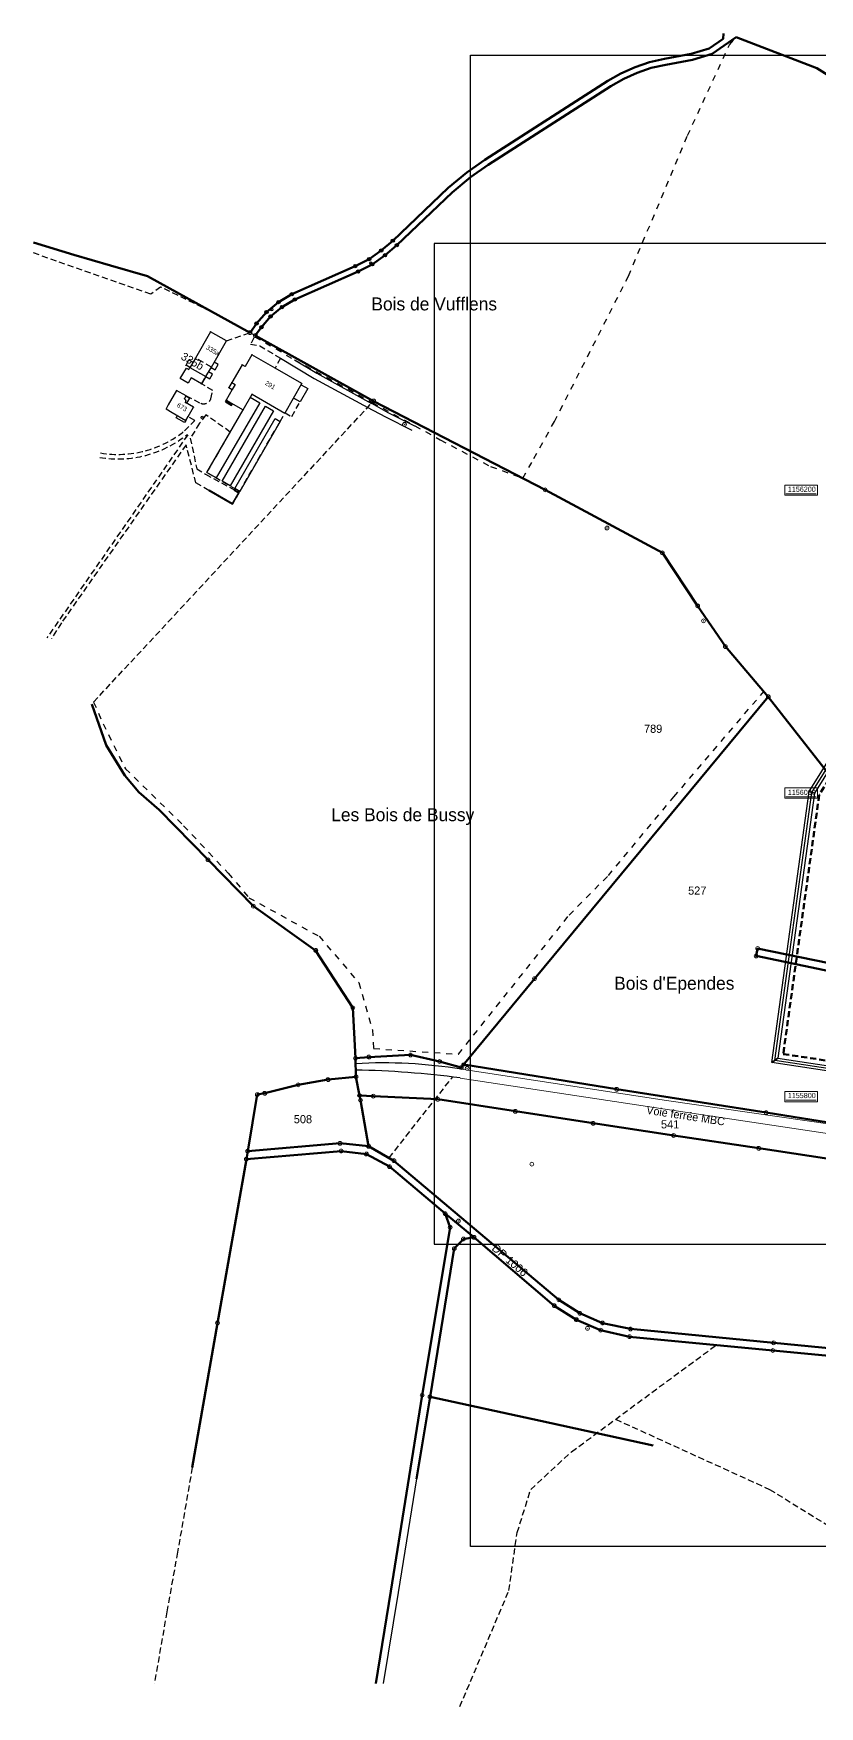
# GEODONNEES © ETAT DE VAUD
# Model space of a CAD drawing. Header units: metres. Extents: x 520385 to 521901, y 155400 to 156504.
# Drawn here: x 520385 to 520904, y 155400 to 156504 of the extents above; entities that cross this region are included whole.
import ezdxf

# ---------------------------------------------------------------- set-up
doc = ezdxf.new("R2010")
doc.units = ezdxf.units.M
doc.linetypes.add('HIDDEN', pattern=[6, 4, -2])
doc.linetypes.add('LINETYPE012', pattern=[8, 4, -4])
for name, color, linetype in [('CADRE_RESEAU', 7, 'Continuous'), ('CDS_BATIMENTS', 7, 'Continuous'), ('CDS_NATURES', 7, 'Continuous'), ('NOMENCLATURE', 7, 'Continuous'), ('OBJETS_DIVERS', 7, 'Continuous'), ('ORTHOT_04-02-2022', 7, 'Continuous'), ('P_RIM_TRE_EXPLOITATION', 7, 'Continuous'), ('P_RIM_TRE_EXTRACTION', 7, 'Continuous'), ('POCHAGE', 7, 'Continuous'), ('POINTS', 7, 'Continuous'), ('PROPRIETE_IMMEUBLES', 7, 'Continuous'), ('TXT-CDS', 7, 'Continuous'), ('TXT-IM', 7, 'Continuous')]:
    doc.layers.add(name, color=color, linetype=linetype)

# ---------------------------------------------------------------- blocks, each defined once
blk = doc.blocks.new('5')
at = {"color": 7}
blk.add_circle((0, 0), 0.6, dxfattribs=at)
at = {"layer": 'POINTS', "color": 8}
blk.add_circle((0, 0), 0.2, dxfattribs=at)
blk = doc.blocks.new('1')
at = {"layer": 'POINTS', "color": 8, "lineweight": 15}
blk.add_circle((0, 0), 0.7, dxfattribs=at)
at = {"layer": 'POINTS', "color": 7}
blk.add_circle((0, 0), 0.05, dxfattribs=at)
blk = doc.blocks.new('6')
at = {"layer": 'POINTS', "color": 8}
blk.add_circle((0, 0), 0.05, dxfattribs=at)
blk = doc.blocks.new('2')
at = {"layer": 'POINTS', "color": 8, "lineweight": 15}
blk.add_circle((0, 0), 0.5, dxfattribs=at)
at = {"layer": 'POINTS', "color": 7}
blk.add_circle((0, 0), 0.05, dxfattribs=at)
blk = doc.blocks.new('*G20')
at = {"layer": 'CADRE_RESEAU', "color": 136}
blk.add_polyline3d([(-1.9, 984, 0), (1226.1, 984, 0), (1226.1, 0, 0), (-1.9, 0, 0)], close=True, dxfattribs=at)
blk.add_polyline3d([(427.9, 286, 0), (414.1, 288, 0), (198.8, 320.7, 0), (223.3, 497.5, 0), (321.3, 654.9, 0), (341.5, 641.8, 0), (359.6, 655.5, 0), (375.3, 672.2, 0), (411.9, 711.1, 0), (453.3, 765.5, 0), (479.6, 769.2, 0), (481.9, 767.7, 0), (514.2, 756, 0), (559.2, 743.4, 0), (600.1, 730.7, 0), (683.1, 708.2, 0), (757.3, 686.2, 0), (784.3, 680, 0), (811.6, 679, 0), (832.4, 682.9, 0), (844.3, 679.3, 0), (1019, 492.4, 0), (1017.7, 481.5, 0), (991.1, 462.2, 0), (962, 429.8, 0), (921.4, 360.4, 0), (892.7, 332.3, 0), (874.1, 314.5, 0), (864.9, 301.3, 0), (868.7, 297.2, 0), (847.2, 277.3, 0), (832.4, 264.1, 0), (815.9, 253.2, 0), (798.3, 244, 0), (780.3, 235.6, 0), (778.5, 239.5, 0), (772, 236.5, 0), (760.8, 231.8, 0), (747.2, 227.2, 0), (732.9, 224, 0), (712.2, 220.6, 0), (698, 219.1, 0), (679.8, 242.5, 0), (640.6, 291.2, 0), (594, 260.7, 0), (554.7, 266.7, 0), (557.6, 270.5, 0), (570.6, 306.5, 0), (587.6, 325.5, 0), (576.6, 322.5, 0), (557.6, 322.5, 0), (510.6, 322.5, 0), (507.6, 322.5, 0), (493.6, 306.5, 0), (471.6, 325.5, 0), (461.6, 327.5, 0), (459.6, 327.5, 0), (446.6, 317.5, 0), (440.6, 305.5, 0), (433.6, 294.5, 0), (427.6, 285.5, 0)], dxfattribs=at)
blk = doc.blocks.new('*G21')
at = {"layer": 'CADRE_RESEAU', "color": 136}
blk.add_polyline3d([(0, 984, 0), (1228, 984, 0), (1228, 0, 0), (0, 0, 0)], close=True, dxfattribs=at)
blk.add_polyline3d([(429.8, 286, 0), (416.1, 288, 0), (200.7, 320.7, 0), (225.2, 497.5, 0), (323.2, 654.9, 0), (343.5, 641.8, 0), (361.5, 655.5, 0), (377.2, 672.2, 0), (413.9, 711.1, 0), (455.3, 765.5, 0), (481.6, 769.2, 0), (483.8, 767.7, 0), (516.1, 756, 0), (561.1, 743.4, 0), (602.1, 730.7, 0), (685, 708.2, 0), (759.2, 686.2, 0), (786.3, 680, 0), (813.5, 679, 0), (834.3, 682.9, 0), (846.3, 679.3, 0), (1020.9, 492.4, 0), (1019.7, 481.5, 0), (993, 462.2, 0), (964, 429.8, 0), (923.3, 360.4, 0), (894.6, 332.3, 0), (876.1, 314.5, 0), (866.8, 301.3, 0), (870.6, 297.2, 0), (849.1, 277.3, 0), (834.3, 264.1, 0), (817.9, 253.2, 0), (800.3, 244, 0), (782.3, 235.6, 0), (780.4, 239.5, 0), (773.9, 236.5, 0), (762.7, 231.8, 0), (749.2, 227.2, 0), (734.8, 224, 0), (714.2, 220.6, 0), (700, 219.1, 0), (681.8, 242.5, 0), (642.5, 291.2, 0), (595.9, 260.7, 0), (556.6, 266.7, 0), (559.5, 270.5, 0), (572.5, 306.5, 0), (589.5, 325.5, 0), (578.5, 322.5, 0), (559.5, 322.5, 0), (512.5, 322.5, 0), (509.5, 322.5, 0), (495.5, 306.5, 0), (473.5, 325.5, 0), (463.5, 327.5, 0), (461.5, 327.5, 0), (448.5, 317.5, 0), (442.5, 305.5, 0), (435.5, 294.5, 0), (429.5, 285.5, 0)], dxfattribs=at)
blk.add_blockref('*G20', (1.9, 0), dxfattribs=at)
blk = doc.blocks.new('*G23')
at = {"layer": 'P_RIM_TRE_EXTRACTION', "color": 2}
for points in [[(24.5, 481.2, 0), (26.4, 478, 0), (-14.6, 424.1, 0), (-17.3, 426.3, 0)], [(52.2, 485.1, 0), (51.3, 481.4, 0), (26.4, 478, 0), (24.5, 481.2, 0)], [(54.8, 483.3, 0), (53.2, 480.2, 0), (51.3, 481.4, 0), (52.2, 485.1, 0)], [(86.8, 471.8, 0), (85.8, 468.4, 0), (53.2, 480.2, 0), (54.8, 483.3, 0)], [(131.8, 459.1, 0), (130.8, 455.8, 0), (85.8, 468.4, 0), (86.8, 471.8, 0)], [(172.8, 446.4, 0), (171.8, 443, 0), (130.8, 455.8, 0), (131.8, 459.1, 0)], [(255.7, 424, 0), (254.7, 420.6, 0), (171.8, 443, 0), (172.8, 446.4, 0)], [(-17.3, 426.3, 0), (-14.6, 424.1, 0), (-51.3, 385, 0), (-53.9, 387.4, 0)], [(329.9, 402, 0), (329, 398.6, 0), (254.7, 420.6, 0), (255.7, 424, 0)], [(356.7, 395.8, 0), (356.2, 392.3, 0), (329, 398.6, 0), (329.9, 402, 0)], [(404.6, 398.7, 0), (404.4, 395.1, 0), (383.8, 391.3, 0), (383.6, 394.8, 0)], [(417.4, 394.9, 0), (415.5, 391.8, 0), (404.4, 395.1, 0), (404.6, 398.7, 0)], [(-53.9, 387.4, 0), (-51.3, 385, 0), (-67.1, 368.2, 0), (-69.5, 370.8, 0)], [(383.6, 394.8, 0), (383.8, 391.3, 0), (356.2, 392.3, 0), (356.7, 395.8, 0)], [(593, 207, 0), (589.3, 205.8, 0), (415.5, 391.8, 0), (417.4, 394.9, 0)], [(-107.1, 371.4, 0), (-106, 366.5, 0), (-202.9, 210.9, 0), (-206.3, 212.1, 0)], [(-86.4, 358, 0), (-86.3, 353.7, 0), (-106, 366.5, 0), (-107.1, 371.4, 0)], [(-69.5, 370.8, 0), (-67.1, 368.2, 0), (-86.3, 353.7, 0), (-86.4, 358, 0)], [(-206.3, 212.1, 0), (-202.9, 210.9, 0), (-227.1, 36.2, 0), (-231.1, 33.3, 0)], [(591.5, 194.6, 0), (588.2, 196.5, 0), (589.3, 205.8, 0), (593, 207, 0)], [(564.4, 175, 0), (562, 177.6, 0), (588.2, 196.5, 0), (591.5, 194.6, 0)], [(535.6, 142.8, 0), (532.7, 144.9, 0), (562, 177.6, 0), (564.4, 175, 0)], [(494.9, 73.4, 0), (492.1, 75.6, 0), (532.7, 144.9, 0), (535.6, 142.8, 0)], [(466, 45.1, 0), (463.6, 47.6, 0), (492.1, 75.6, 0), (494.9, 73.4, 0)], [(447.6, 27.4, 0), (444.9, 29.7, 0), (463.6, 47.6, 0), (466, 45.1, 0)], [(-231.1, 33.3, 0), (-227.1, 36.2, 0), (-13.5, 3.8, 0), (-14, 0.4, 0)], [(20.1, 30.4, 0), (17.3, 32.7, 0), (31.1, 43.3, 0), (32.3, 39.8, 0)], [(32.3, 39.8, 0), (31.1, 43.3, 0), (33.9, 43.3, 0), (33.5, 39.8, 0)], [(33.5, 39.8, 0), (33.9, 43.3, 0), (44.5, 41.2, 0), (42.9, 37.9, 0)], [(42.9, 37.9, 0), (44.5, 41.2, 0), (65.5, 23, 0), (65.9, 18.1, 0)], [(65.9, 18.1, 0), (65.5, 23, 0), (78.9, 38.3, 0), (80.5, 34.8, 0)], [(80.5, 34.8, 0), (78.9, 38.3, 0), (82.7, 38.3, 0), (82.7, 34.8, 0)], [(82.7, 34.8, 0), (82.7, 38.3, 0), (129.7, 38.3, 0), (129.7, 34.8, 0)], [(129.7, 34.8, 0), (129.7, 38.3, 0), (148.5, 38.3, 0), (148.9, 34.8, 0)], [(154.4, 36.3, 0), (164.9, 42.8, 0), (144.2, 19.6, 0), (141.2, 21.5, 0)], [(148.9, 34.8, 0), (148.5, 38.3, 0), (164.9, 42.8, 0), (154.4, 36.3, 0)], [(14.2, 18.7, 0), (11.2, 20.4, 0), (17.3, 32.7, 0), (20.1, 30.4, 0)], [(439.3, 15.5, 0), (434.8, 15.1, 0), (444.9, 29.7, 0), (447.6, 27.4, 0)], [(7.2, 7.6, 0), (4.2, 9.5, 0), (11.2, 20.4, 0), (14.2, 18.7, 0)], [(141.2, 21.5, 0), (144.2, 19.6, 0), (131.3, -16.3, 0), (128.1, -14.6, 0)], [(420.5, -10, 0), (418.2, -7.4, 0), (438.3, 11.3, 0), (443.3, 11.1, 0)], [(443.3, 11.1, 0), (438.3, 11.3, 0), (434.8, 15.1, 0), (439.3, 15.5, 0)], [(-14, 0.4, 0), (-13.5, 3.8, 0), (0.3, 1.7, 0), (-0.3, -1.7, 0)], [(1.2, -1.4, 0), (-1.8, 0.5, 0), (4.2, 9.5, 0), (7.2, 7.6, 0)], [(166.5, -27.1, 0), (165.7, -23.4, 0), (213.1, 7.6, 0), (212.4, 2.9, 0)], [(212.4, 2.9, 0), (213.1, 7.6, 0), (253.3, -42.4, 0), (250.6, -44.6, 0)], [(405.6, -23.2, 0), (403.4, -20.4, 0), (418.2, -7.4, 0), (420.5, -10, 0)], [(128.1, -14.6, 0), (131.3, -16.3, 0), (130, -18, 0), (123.7, -20.6, 0)], [(123.7, -20.6, 0), (130, -18, 0), (165.7, -23.4, 0), (166.5, -27.1, 0)], [(388.9, -34.2, 0), (387.2, -31.2, 0), (403.4, -20.4, 0), (405.6, -23.2, 0)], [(371.2, -43.5, 0), (369.7, -40.4, 0), (387.2, -31.2, 0), (388.9, -34.2, 0)], [(250.6, -44.6, 0), (253.3, -42.4, 0), (271, -65, 0), (269.4, -68.7, 0)], [(344.8, -51.1, 0), (343.4, -47.9, 0), (351.5, -44.1, 0), (349.8, -48.7, 0)], [(349.8, -48.7, 0), (351.5, -44.1, 0), (353.3, -48, 0), (351.6, -52.6, 0)], [(351.6, -52.6, 0), (353.3, -48, 0), (369.7, -40.4, 0), (371.2, -43.5, 0)], [(319.9, -60.4, 0), (318.9, -57, 0), (332.3, -52.5, 0), (333.5, -55.8, 0)], [(333.5, -55.8, 0), (332.3, -52.5, 0), (343.4, -47.9, 0), (344.8, -51.1, 0)], [(269.4, -68.7, 0), (271, -65, 0), (284.1, -63.6, 0), (284.6, -67.1, 0)], [(284.6, -67.1, 0), (284.1, -63.6, 0), (304.7, -60.3, 0), (305.3, -63.7, 0)], [(305.3, -63.7, 0), (304.7, -60.3, 0), (318.9, -57, 0), (319.9, -60.4, 0)]]:
    blk.add_polyline3d(points, close=True, dxfattribs=at)
for centre in [(-0.3, -0.5), (0, 0)]:
    blk.add_circle(centre, 1.75, dxfattribs=at)
blk = doc.blocks.new('*G24')
at = {"layer": 'OBJETS_DIVERS', "color": 8, "linetype": 'HIDDEN'}
for p, q in [((0, 0), (41.075, 52.267)), ((41.075, 52.267), (41.973, 53.41))]:
    blk.add_line(p, q, dxfattribs=at)
for points in [[(46.724, -362.001, 0), (79.04, -285.497, 0), (84.515, -247.174, 0), (93.473, -218.806, 0), (120.349, -193.921, 0), (215.932, -123.471, 0)], [(149.45, -172.472, 0), (251.036, -218.743, 0), (324.734, -264.179, 0), (367.204, -327.883, 0), (382.588, -357.879, 0)]]:
    blk.add_polyline3d(points, dxfattribs=at)
blk = doc.blocks.new('*G27')
at = {"layer": 'OBJETS_DIVERS', "color": 8}
for points in [[(0, 0, 0), (10.918, -6.02, 0), (28.416, -14.783, 0)], [(26.954, -17.951, 0), (9.623, -9.146, 0), (-2.479, -2.665, 0)]]:
    blk.add_polyline3d(points, dxfattribs=at)
blk = doc.blocks.new('*G35')
at = {"layer": 'OBJETS_DIVERS', "color": 8}
for points in [[(-9.235, 1.107, 0), (12.839, -12.416, 0), (48.249, -31.378, 0)], [(0, 0, 0), (14.667, -8.829, 0), (50.728, -28.713, 0)]]:
    blk.add_polyline3d(points, dxfattribs=at)
blk = doc.blocks.new('*G36')
at = {"layer": 'OBJETS_DIVERS', "color": 8}
for p, q in [((0, 0), (0.638, 1.095)), ((0, 0), (3.939, -2.253)), ((0.492, -0.282), (1.128, 0.81)), ((0.638, 1.095), (4.559, -1.188)), ((0.985, -0.563), (1.618, 0.525)), ((1.477, -0.845), (2.108, 0.239)), ((1.97, -1.126), (2.598, -0.046)), ((2.462, -1.408), (3.089, -0.332)), ((2.954, -1.69), (3.579, -0.617)), ((3.447, -1.971), (4.069, -0.902)), ((3.939, -2.253), (4.559, -1.188))]:
    blk.add_line(p, q, dxfattribs=at)
blk = doc.blocks.new('*G37')
at = {"layer": 'OBJETS_DIVERS', "color": 8}
for points in [[(0, 0, 0), (2.657, -1.533, 0), (4.445, 1.565, 0), (1.788, 3.099, 0)], [(3.506, 6.076, 0), (6.163, 4.543, 0), (8.186, 8.048, 0), (5.529, 9.582, 0)]]:
    blk.add_polyline3d(points, dxfattribs=at)
blk = doc.blocks.new('H101', base_point=(0, 0))
at = {"layer": 'CADRE_RESEAU', "color": 7, "lineweight": 9}
for p, q in [((-2, 0), (2, 0)), ((0, 2), (0, -2))]:
    blk.add_line(p, q, dxfattribs=at)
blk = doc.blocks.new('*G38')
at = {"layer": 'CADRE_RESEAU', "color": 7, "lineweight": 9}
for p, q in [((2, -84.5), (22, -84.5)), ((2, -284.5), (22, -284.5)), ((2, -484.5), (22, -484.5)), ((720.5, -532), (720.5, -552)), ((120.5, -551.2), (120.5, -571.2)), ((320.5, -551.2), (320.5, -571.2)), ((520.5, -551.2), (520.5, -571.2))]:
    blk.add_line(p, q, dxfattribs=at)
at = {"layer": 'CADRE_RESEAU', "color": 136, "lineweight": 9}
for points in [[(1.4, -78.7, 0), (22.9, -78.7, 0), (22.9, -85.5, 0), (1.4, -85.5, 0)], [(1.4, -278.5, 0), (22.9, -278.5, 0), (22.9, -285.4, 0), (1.4, -285.4, 0)], [(1.4, -478.8, 0), (22.9, -478.8, 0), (22.9, -485.7, 0), (1.4, -485.7, 0)], [(721.5, -531.5, 0), (721.5, -553, 0), (714.6, -553, 0), (714.6, -531.5, 0)], [(121.3, -550.6, 0), (121.3, -572.1, 0), (114.4, -572.1, 0), (114.4, -550.6, 0)], [(321.9, -550.6, 0), (321.9, -572.1, 0), (315, -572.1, 0), (315, -550.6, 0)], [(522, -550.6, 0), (522, -572.1, 0), (515.1, -572.1, 0), (515.1, -550.6, 0)]]:
    blk.add_polyline3d(points, close=True, dxfattribs=at)
at = {"layer": 'CADRE_RESEAU', "color": 7, "lineweight": 9, "xscale": 2, "yscale": 2, "zscale": 2}
for p in [(120.5, -84.5), (320.5, -84.5), (520.5, -84.5), (720.5, -84.5), (120.5, -284.5), (320.5, -284.5), (520.5, -284.5), (720.5, -284.5), (120.5, -484.5), (320.5, -484.5), (520.5, -484.5), (720.5, -484.5)]:
    blk.add_blockref('H101', p, dxfattribs=at)
at = {"layer": 'CADRE_RESEAU', "color": 7}
for s, p in [(' 1156200', (2, -83.2)), (' 1156000', (2, -283.2)), (' 1155800', (2, -483.2))]:
    blk.add_text(s, height=3.43, dxfattribs=at).set_placement(p)
for s, p in [(' 2521600', (719.2, -552.8)), (' 2521000', (119.2, -572)), (' 2521200', (319.2, -572)), (' 2521400', (519.2, -572))]:
    blk.add_text(s, height=3.43, rotation=90, dxfattribs=at).set_placement(p)

msp = doc.modelspace()

# ---------------------------------------------------------------- linework, layer by layer
at = {"layer": 'CDS_BATIMENTS', "color": 8, "lineweight": 20}
for p, q in [((520498.7, 156277.3), (520488.3, 156283.3)), ((520479.5, 156268.1), (520485.7, 156264.6)), ((520485.7, 156264.6), (520484.6, 156262.7)), ((520551, 156253.4), (520556.6, 156263.1)), ((520550.9, 156253.2), (520551, 156253.4))]:
    msp.add_line(p, q, dxfattribs=at)
for points in [[(520488.3, 156283.3, 0), (520490.3, 156286.8, 0), (520492, 156289.6, 0), (520501.9, 156306.9, 0), (520512.4, 156300.9, 0)], [(520512.4, 156300.9, 0), (520502.4, 156283.6, 0), (520498.7, 156277.3, 0)], [(520544.4, 156283, 0), (520529.2, 156291.8, 0), (520524.7, 156284.1, 0), (520522.7, 156285.2, 0), (520515.9, 156273.5, 0), (520514, 156270.2, 0), (520516.2, 156268.9, 0), (520512.1, 156261.8, 0), (520523.4, 156255.3, 0)], [(520556.6, 156263.1, 0), (520562.1, 156272.7, 0), (520544.4, 156283, 0)], [(520487, 156251, 0), (520485.6, 156248.4, 0), (520476.5, 156253.7, 0), (520472.5, 156256, 0), (520474, 156258.6, 0), (520479.5, 156268.1, 0)], [(520523.4, 156255.3, 0), (520529.3, 156265.7, 0), (520550.9, 156253.2, 0)], [(520485.3, 156260.2, 0), (520490.6, 156257.1, 0), (520487, 156251, 0)]]:
    msp.add_polyline3d(points, dxfattribs=at)
for start, end in [(15.0893, 64.093), (325.7966, 15.1051)]:
    msp.add_arc((520483.9, 156261.1), 1.69, start, end, dxfattribs=at)
at = {"layer": 'CDS_NATURES', "color": 8, "linetype": 'HIDDEN'}
for p, q in [((520512.4, 156300.9), (520527.9, 156306.3)), ((520527, 156306.8), (520527.9, 156306.3)), ((520531.4, 156304.4), (520527.9, 156306.3)), ((520531.4, 156304.4), (520531.1, 156303.6)), ((520609.5, 156261.2), (520531.4, 156304.4)), ((520485.7, 156264.6), (520495.4, 156259.7)), ((520424.7, 156062.6), (520608.6, 156260.3)), ((520608.6, 156260.3), (520609.5, 156261.2)), ((520597.4, 155827.7), (520597.5, 155824.1)), ((520532.7, 155803.6), (520526.4, 155766.3))]:
    msp.add_line(p, q, dxfattribs=at)
at = {"layer": 'CDS_NATURES', "color": 8}
for p, q in [((520597.5, 155824.1), (520597.7, 155819.8)), ((520526.4, 155766.3), (520525.5, 155761))]:
    msp.add_line(p, q, dxfattribs=at)
at = {"layer": 'CDS_NATURES', "color": 8, "linetype": 'HIDDEN'}
for points in [[(520527.9, 156306.3, 0), (520532.2, 156312.4, 0), (520538.7, 156319.9, 0), (520546.7, 156326.5, 0), (520555.5, 156331.7, 0), (520597.4, 156350.2, 0), (520606.5, 156354.9, 0), (520614.5, 156360.5, 0), (520622.1, 156367, 0), (520658.6, 156401.8, 0), (520671, 156412.1, 0), (520682.8, 156420.4, 0), (520764.1, 156472.4, 0), (520772.7, 156477.2, 0), (520782, 156481.5, 0), (520791.5, 156484.8, 0), (520801.4, 156487, 0), (520819, 156490.2, 0), (520830.9, 156493.8, 0), (520840.1, 156500.2, 0), (520840.4, 156503.7, 0)], [(520848.8, 156501.3, 0), (520832.9, 156490.3, 0), (520819.9, 156486.3, 0), (520802.2, 156483.1, 0), (520792.6, 156481, 0), (520783.5, 156477.8, 0), (520774.6, 156473.7, 0), (520766.1, 156468.9, 0), (520685, 156417.1, 0), (520673.4, 156408.9, 0), (520661.3, 156398.8, 0), (520624.8, 156364, 0), (520617, 156357.4, 0), (520608.5, 156351.4, 0), (520599.2, 156346.6, 0), (520557.4, 156328.2, 0), (520549, 156323.2, 0), (520541.5, 156317, 0), (520535.4, 156309.9, 0), (520531.4, 156304.4, 0)], [(520385, 156365.9, 0), (520411.7, 156357.7, 0), (520435.8, 156350.6, 0), (520460.3, 156343.6, 0), (520527, 156306.8, 0)], [(520527, 156306.8, 0), (520526.9, 156306.5, 0), (520507.4, 156317.6, 0), (520468.9, 156336.4, 0), (520462.4, 156331.7, 0), (520385, 156358.9, 0)], [(520531.1, 156303.6, 0), (520530.5, 156302.9, 0), (520528.2, 156298.7, 0), (520534.3, 156297.7, 0), (520548, 156289.5, 0), (520544.4, 156283, 0)], [(520502.1, 156262.7, 0), (520503.4, 156268.2, 0), (520496, 156272.5, 0), (520498.7, 156277.3, 0)], [(520551, 156253.4, 0), (520555.4, 156251, 0), (520561, 156260.6, 0), (520556.6, 156263.1, 0)], [(520499.5, 156214.1, 0), (520514.9, 156240.7, 0), (520498.8, 156252.1, 0), (520494.6, 156246.5, 0), (520488.5, 156236.8, 0), (520492.8, 156216.5, 0), (520498.6, 156212.9, 0), (520517.5, 156202.6, 0), (520520.7, 156200.8, 0), (520516.3, 156193.2, 0), (520500.8, 156202.2, 0), (520492.2, 156207.2, 0), (520485.7, 156232.3, 0), (520403.4, 156114.8, 0), (520396.8, 156104.5, 0)], [(520484.7, 156241.5, 0), (520491.5, 156248.3, 0), (520487, 156251, 0)], [(520499.5, 156214.1, 0), (520521.1, 156201.6, 0), (520547.8, 156247.8, 0), (520550.9, 156253.2, 0)], [(520486.3, 156238.9, 0), (520486.8, 156238.9, 0), (520393.9, 156105, 0)], [(520423.5, 156061.3, 0), (520432.9, 156034.2, 0), (520445.2, 156014.1, 0), (520454.6, 156003.1, 0), (520467.9, 155991.5, 0), (520500.2, 155958.5, 0), (520530.1, 155927.9, 0), (520571.2, 155898.7, 0), (520595.8, 155860.9, 0), (520597.5, 155827.6, 0)], [(520597.7, 155819.8, 0), (520597.8, 155815.3, 0), (520579.4, 155813.5, 0), (520559.7, 155810.1, 0), (520537.6, 155804.5, 0), (520532.7, 155803.6, 0)], [(520525.5, 155761, 0), (520506.5, 155652.9, 0), (520489.8, 155557.5, 0), (520480.1, 155501.8, 0), (520473, 155462.4, 0), (520464.8, 155415, 0)]]:
    msp.add_polyline3d(points, dxfattribs=at)
at = {"layer": 'CDS_NATURES', "color": 8, "linetype": 'LINETYPE012', "lineweight": 30}
for points in [[(520608.6, 156260.3, 0), (520653.5, 156235.6, 0), (520686.7, 156218, 0), (520707.9, 156210.3, 0), (520715.3, 156223.4, 0), (520728.8, 156247.7, 0), (520777.7, 156343.7, 0), (520816.6, 156436.3, 0), (520844.3, 156496.2, 0), (520848.8, 156501.3, 0)], [(520531.1, 156303.6, 0), (520557.3, 156288.4, 0), (520608.6, 156260.3, 0)], [(520424.7, 156062.6, 0), (520430.9, 156048.3, 0), (520445.7, 156018.6, 0), (520484.1, 155981, 0), (520513.6, 155949.6, 0), (520527.1, 155933.5, 0), (520573.5, 155908.1, 0), (520599.7, 155877.5, 0), (520608.7, 155846.3, 0), (520609.5, 155834, 0), (520665.5, 155830.3, 0), (520738.5, 155922, 0), (520764.4, 155948.2, 0), (520807.6, 156000, 0), (520866.9, 156069.6, 0)]]:
    msp.add_polyline3d(points, dxfattribs=at)
at = {"layer": 'CDS_NATURES', "color": 8}
for points in [[(521070.9, 155760.1, 0), (521064, 155846.2, 0), (521061.5, 155851.3, 0), (521057.8, 155854.6, 0), (520965.7, 155873.4, 0), (520861.9, 155895.1, 0), (520862.9, 155900, 0), (520967, 155878.6, 0), (521059.1, 155859.6, 0), (521146.9, 155841.2, 0), (521145.7, 155836, 0), (521073.1, 155851.5, 0), (521069.2, 155846.6, 0), (521076.1, 155759.4, 0)], [(520525.5, 155761, 0), (520588.1, 155766.4, 0), (520604.7, 155764.4, 0), (520620, 155756.1, 0), (520656.7, 155725.1, 0), (520660, 155716, 0), (520641.5, 155605.3, 0), (520620.9, 155476.1, 0), (520611, 155415, 0)], [(520526.4, 155766.3, 0), (520587.3, 155771.5, 0), (520606.2, 155769.5, 0), (520622.9, 155760, 0), (520731.7, 155668.2, 0), (520745.6, 155659.3, 0), (520760.5, 155652.9, 0), (520779, 155649, 0), (520873.5, 155639.8, 0), (520970.8, 155630.4, 0), (521074.4, 155620.4, 0), (521079.3, 155621.7, 0), (521082, 155625.6, 0), (521072.9, 155737, 0), (521071.5, 155754, 0)], [(521006.4, 155415, 0), (521031.9, 155482.6, 0), (521055, 155543.2, 0), (521077.7, 155603.8, 0), (521076.1, 155611.2, 0), (521070.1, 155615.8, 0), (520970.2, 155625.6, 0), (520872.9, 155634.8, 0), (520778.3, 155643.9, 0), (520759.3, 155648.2, 0), (520743.3, 155655.1, 0), (520728.7, 155664.3, 0), (520675.7, 155709.5, 0), (520668.7, 155708.3, 0), (520662.7, 155702, 0), (520646.7, 155604.2, 0), (520637.7, 155550, 0), (520625.6, 155475.2, 0), (520615.8, 155415, 0)]]:
    msp.add_polyline3d(points, dxfattribs=at)
at = {"layer": 'CDS_NATURES', "color": 8, "lineweight": 9}
for points in [[(520667.5, 155820.5, 0), (520802.7, 155799.8, 0), (520968.7, 155775.7, 0), (521051.8, 155762.5, 0), (521070.9, 155760.1, 0)], [(520666.5, 155814.5, 0), (520801.8, 155793.9, 0), (521051, 155756.6, 0), (521070.1, 155754.1, 0), (521071.5, 155754, 0)]]:
    msp.add_polyline3d(points, dxfattribs=at)
at = {"layer": 'CDS_NATURES', "color": 8, "linetype": 'HIDDEN'}
for centre, radius, start, end in [((520497.3, 156264.4), 5.03, 247.7896, 340.4628), ((520440.7, 156296.1), 70.1, 260.6447, 308.7952), ((520440.6, 156296.5), 73.5, 260.6838, 308.4411)]:
    msp.add_arc(centre, radius, start, end, dxfattribs=at)
at = {"layer": 'CDS_NATURES', "color": 8}
for centre, radius, start, end in [((520615.6, 155493.6), 330.9, 80.988, 93.1369), ((520587.2, 155225.4), 594.5, 82.333, 88.995)]:
    msp.add_arc(centre, radius, start, end, dxfattribs=at)
at = {"layer": 'OBJETS_DIVERS', "color": 8, "linetype": 'HIDDEN'}
msp.add_line((520502.4, 156283.6), (520492, 156289.6), dxfattribs=at)
at = {"layer": 'OBJETS_DIVERS', "color": 8, "linetype": 'LINETYPE012'}
msp.add_polyline3d([(520485.7, 156284.8, 0), (520487.6, 156288.4, 0), (520490.3, 156286.8, 0), (520488.3, 156283.3, 0)], close=True, dxfattribs=at)
at = {"layer": 'OBJETS_DIVERS', "color": 8}
for points in [[(520498.7, 156277.3, 0), (520496, 156272.5, 0), (520489.1, 156276.5, 0), (520487.1, 156273, 0), (520481.9, 156276, 0), (520485.9, 156283, 0), (520487.6, 156282, 0), (520488.3, 156283.3, 0)], [(520485.6, 156264.5, 0), (520488, 156263.2, 0), (520486, 156259.8, 0)], [(520528.1, 156263.7, 0), (520534.4, 156260.1, 0), (520505.6, 156210.5, 0), (520499.5, 156214.1, 0), (520523.4, 156255.3, 0)], [(520561.7, 156271.9, 0), (520566, 156269.4, 0), (520561, 156260.6, 0), (520556.6, 156263.1, 0)], [(520485.6, 156248.4, 0), (520484.7, 156247, 0), (520479.2, 156250.2, 0), (520480.1, 156251.6, 0)]]:
    msp.add_polyline3d(points, dxfattribs=at)
at = {"layer": 'OBJETS_DIVERS', "color": 8, "linetype": 'HIDDEN'}
msp.add_polyline3d([(520515.9, 156273.5, 0), (520518.1, 156272.2, 0), (520516.2, 156268.9, 0)], dxfattribs=at)
at = {"layer": 'OBJETS_DIVERS', "color": 8}
for points in [[(520509.5, 156208.3, 0), (520538.2, 156257.9, 0), (520543.5, 156254.8, 0), (520514.8, 156205.2, 0)], [(520517.8, 156203.5, 0), (520544.5, 156249.7, 0), (520547.8, 156247.8, 0), (520521.1, 156201.6, 0)], [(520500.8, 156202.2, 0), (520516.3, 156193.2, 0), (520520.7, 156200.8, 0), (520517.5, 156202.6, 0), (520517.4, 156202.5, 0), (520520.4, 156200.7, 0), (520516.2, 156193.5, 0), (520500.9, 156202.4, 0)]]:
    msp.add_polyline3d(points, close=True, dxfattribs=at)
at = {"layer": 'ORTHOT_04-02-2022', "color": 7}
msp.add_polyline3d([(520649.4, 155705, 0), (521725.6, 155705, 0), (521725.6, 156365.1, 0), (520649.4, 156365.1, 0)], close=True, dxfattribs=at)
msp.add_polyline3d([(520649.4, 155705, 0), (521725.6, 155705, 0), (521725.6, 156365.1, 0), (520649.4, 156365.1, 0), (520649.4, 155705, 0)], dxfattribs=at)
at = {"layer": 'P_RIM_TRE_EXPLOITATION', "color": 254}
msp.add_polyline3d([(520485.7, 156284.8, 0), (520487.6, 156288.4, 0), (520490.3, 156286.8, 0), (520488.3, 156283.3, 0)], close=True, dxfattribs=at)
at = {"layer": 'P_RIM_TRE_EXPLOITATION', "color": 161, "linetype": 'HIDDEN', "lineweight": 158}
msp.add_polyline3d([(520995.6, 156149.2, 0), (520903.5, 156001.3, 0), (520879.8, 155830.4, 0), (521090.3, 155798.5, 0)], dxfattribs=at)
at = {"layer": 'POCHAGE', "color": 253}
for points in [[(520498.7, 156277.3, 0), (520502.4, 156283.6, 0), (520512.4, 156300.9, 0), (520501.9, 156306.9, 0), (520492, 156289.6, 0), (520490.3, 156286.8, 0), (520488.3, 156283.3, 0)], [(520550.9, 156253.2, 0), (520551, 156253.4, 0), (520556.6, 156263.1, 0), (520562.1, 156272.7, 0), (520544.4, 156283, 0), (520529.2, 156291.8, 0), (520524.7, 156284.1, 0), (520522.7, 156285.2, 0), (520515.9, 156273.5, 0), (520514, 156270.2, 0), (520516.2, 156268.9, 0), (520512.1, 156261.8, 0), (520523.4, 156255.3, 0), (520529.3, 156265.7, 0)], [(520479.5, 156268.1, 0), (520474, 156258.6, 0), (520472.5, 156256, 0), (520476.5, 156253.7, 0), (520485.6, 156248.4, 0), (520487, 156251, 0), (520490.6, 156257.1, 0), (520485.3, 156260.2, 0), (520485.4, 156260.3, 0), (520485.4, 156260.4, 0), (520485.5, 156260.6, 0), (520485.5, 156260.7, 0), (520485.6, 156260.9, 0), (520485.6, 156261, 0), (520485.6, 156261.2, 0), (520485.6, 156261.3, 0), (520485.5, 156261.4, 0), (520485.5, 156261.6, 0), (520485.5, 156261.7, 0), (520485.4, 156261.9, 0), (520485.4, 156262, 0), (520485.3, 156262.1, 0), (520485.2, 156262.2, 0), (520485.1, 156262.3, 0), (520485, 156262.4, 0), (520484.9, 156262.5, 0), (520484.7, 156262.6, 0), (520484.6, 156262.7, 0), (520485.7, 156264.6, 0)]]:
    msp.add_polyline3d(points, close=True, dxfattribs=at)
at = {"layer": 'PROPRIETE_IMMEUBLES', "color": 8, "lineweight": 60}
for p, q in [((520609.5, 156261.2), (520531.4, 156304.4)), ((520597.8, 155815.3), (520597.5, 155827.6)), ((520597.8, 155815.3), (520600.2, 155803.1)), ((520532.7, 155803.6), (520526.4, 155766.3)), ((520526.4, 155766.3), (520525.5, 155761)), ((520525.5, 155761), (520506.5, 155652.9)), ((520675.7, 155709.5), (520656.7, 155725.1)), ((520506.5, 155652.9), (520489.8, 155557.5)), ((520646.7, 155604.2), (520637.7, 155550))]:
    msp.add_line(p, q, dxfattribs=at)
for points in [[(520527.9, 156306.3, 0), (520532.2, 156312.4, 0), (520538.7, 156319.9, 0), (520546.7, 156326.5, 0), (520555.5, 156331.7, 0), (520597.4, 156350.2, 0), (520606.5, 156354.9, 0), (520614.5, 156360.5, 0), (520622.1, 156367, 0), (520658.6, 156401.8, 0), (520671, 156412.1, 0), (520682.8, 156420.4, 0), (520764.1, 156472.4, 0), (520772.7, 156477.2, 0), (520782, 156481.5, 0), (520791.5, 156484.8, 0), (520801.4, 156487, 0), (520819, 156490.2, 0), (520830.9, 156493.8, 0), (520840.1, 156500.2, 0), (520840.4, 156503.7, 0)], [(520848.8, 156501.3, 0), (520832.9, 156490.3, 0), (520819.9, 156486.3, 0), (520802.2, 156483.1, 0), (520792.6, 156481, 0), (520783.5, 156477.8, 0), (520774.6, 156473.7, 0), (520766.1, 156468.9, 0), (520685, 156417.1, 0), (520673.4, 156408.9, 0), (520661.3, 156398.8, 0), (520624.8, 156364, 0), (520617, 156357.4, 0), (520608.5, 156351.4, 0), (520599.2, 156346.6, 0), (520557.4, 156328.2, 0), (520549, 156323.2, 0), (520541.5, 156317, 0), (520535.4, 156309.9, 0), (520531.4, 156304.4, 0)], [(521157.5, 156273, 0), (521122.7, 156296.5, 0), (521097.5, 156315.7, 0), (521080.9, 156330, 0), (521075.1, 156336, 0), (520958.6, 156438.7, 0), (520942.2, 156452.6, 0), (520928.2, 156463.6, 0), (520916.1, 156472.1, 0), (520902, 156480.8, 0), (520848.8, 156501.3, 0)], [(520527.9, 156306.3, 0), (520460.3, 156343.6, 0), (520435.8, 156350.6, 0), (520411.7, 156357.7, 0), (520385, 156365.9, 0)], [(520869.9, 156066.1, 0), (520841.6, 156099.2, 0), (520823.3, 156126.1, 0), (520800, 156161.1, 0), (520722.7, 156202.6, 0), (520609.5, 156261.2, 0)], [(520597.5, 155827.6, 0), (520606.4, 155828.4, 0), (520633.8, 155829.8, 0), (520653, 155825.5, 0), (520667.3, 155821.5, 0), (520715.6, 155880.1, 0), (520869.9, 156066.1, 0)], [(521144.5, 155945.8, 0), (521051.9, 155955.7, 0), (520951.4, 155962.1, 0), (520869.9, 156066.1, 0)], [(520423.5, 156061.3, 0), (520432.9, 156034.2, 0), (520445.2, 156014.1, 0), (520454.6, 156003.1, 0), (520467.9, 155991.5, 0), (520500.2, 155958.5, 0), (520530.1, 155927.9, 0), (520571.2, 155898.7, 0), (520595.8, 155860.9, 0), (520597.5, 155827.6, 0)], [(521070.9, 155760.1, 0), (521064, 155846.2, 0), (521061.5, 155851.3, 0), (521057.8, 155854.6, 0), (520965.7, 155873.4, 0), (520861.9, 155895.1, 0), (520862.9, 155900, 0), (520967, 155878.6, 0), (521059.1, 155859.6, 0), (521146.9, 155841.2, 0), (521145.7, 155836, 0), (521073.1, 155851.5, 0), (521069.2, 155846.6, 0), (521076.1, 155759.4, 0)], [(521070.9, 155760.1, 0), (521051.8, 155762.5, 0), (520968.7, 155775.7, 0), (520868.5, 155791.7, 0), (520769.9, 155807.1, 0), (520669, 155823.5, 0)], [(520597.8, 155815.3, 0), (520579.4, 155813.5, 0), (520559.7, 155810.1, 0), (520537.6, 155804.5, 0), (520532.7, 155803.6, 0)], [(521072.9, 155737, 0), (521040.4, 155741.1, 0), (520976.2, 155750.9, 0), (520920, 155759.7, 0), (520863.6, 155768.2, 0), (520807.5, 155776.6, 0), (520754.3, 155784.7, 0), (520703, 155792.6, 0), (520651.8, 155800.5, 0), (520609.3, 155802.6, 0), (520600.2, 155803.1, 0)], [(520600.2, 155803.1, 0), (520600.8, 155799.9, 0), (520606.2, 155769.5, 0)], [(520656.7, 155725.1, 0), (520620, 155756.1, 0), (520604.7, 155764.4, 0), (520588.1, 155766.4, 0), (520525.5, 155761, 0)], [(520606.2, 155769.5, 0), (520587.3, 155771.5, 0), (520526.4, 155766.3, 0)], [(521079.3, 155621.7, 0), (521074.4, 155620.4, 0), (520970.8, 155630.4, 0), (520873.5, 155639.8, 0), (520779, 155649, 0), (520760.5, 155652.9, 0), (520745.6, 155659.3, 0), (520731.7, 155668.2, 0), (520622.9, 155760, 0), (520606.2, 155769.5, 0)], [(520611, 155415, 0), (520620.9, 155476.1, 0), (520641.5, 155605.3, 0), (520660, 155716, 0), (520656.7, 155725.1, 0)], [(520646.7, 155604.2, 0), (520662.7, 155702, 0), (520668.7, 155708.3, 0), (520675.7, 155709.5, 0)], [(520675.7, 155709.5, 0), (520728.7, 155664.3, 0), (520743.3, 155655.1, 0), (520759.3, 155648.2, 0), (520778.3, 155643.9, 0), (520872.9, 155634.8, 0), (520970.2, 155625.6, 0), (521070.1, 155615.8, 0)], [(520646.7, 155604.2, 0), (520719.6, 155588.3, 0), (520794, 155572, 0)]]:
    msp.add_polyline3d(points, dxfattribs=at)

# ---------------------------------------------------------------- block references
at = {"layer": 'CADRE_RESEAU', "color": 136}
msp.add_blockref('*G21', (520673.5, 155505.5), dxfattribs=at)
at = {"layer": 'CADRE_RESEAU', "color": 0}
msp.add_blockref('*G38', (520879.5, 156284.5), dxfattribs=at)
at = {"layer": 'OBJETS_DIVERS', "color": 8}
for name, p in [('*G37', (520498.7, 156277.3)), ('*G35', (520557.3, 156288.4)), ('*G36', (520511.7, 156260.6)), ('*G27', (520608, 156259.7))]:
    msp.add_blockref(name, p, dxfattribs=at)
at = {"layer": 'OBJETS_DIVERS', "color": 8, "linetype": 'HIDDEN'}
msp.add_blockref('*G24', (520619.7, 155761.9), dxfattribs=at)
at = {"layer": 'P_RIM_TRE_EXTRACTION', "color": 2}
msp.add_blockref('*G23', (521103.3, 155791.5), dxfattribs=at)
at = {"layer": 'POINTS', "color": 0, "xscale": 1.8, "yscale": 1.8, "zscale": 1.8}
for name, p in [('5', (520614.5, 156360.5)), ('5', (520622.1, 156367)), ('5', (520624.8, 156364)), ('5', (520597.4, 156350.2)), ('5', (520606.5, 156354.9)), ('2', (520607.7, 156352.2, 686.1)), ('5', (520608.5, 156351.4)), ('5', (520617, 156357.4)), ('5', (520599.2, 156346.6)), ('5', (520546.7, 156326.5)), ('5', (520555.5, 156331.7)), ('5', (520557.4, 156328.2)), ('5', (520538.7, 156319.9)), ('5', (520541.5, 156317)), ('2', (520542.2, 156321.6, 684.4)), ('5', (520549, 156323.2)), ('6', (520501.9, 156306.9)), ('1', (520527.9, 156306.3)), ('1', (520531.4, 156304.4)), ('5', (520532.2, 156312.4)), ('5', (520535.4, 156309.9)), ('6', (520512.4, 156300.9)), ('6', (520485.7, 156284.8)), ('6', (520487.6, 156288.4)), ('6', (520490.3, 156286.8)), ('6', (520492, 156289.6)), ('6', (520502.4, 156283.6)), ('6', (520522.7, 156285.2)), ('6', (520524.7, 156284.1)), ('6', (520529.2, 156291.8)), ('6', (520487.1, 156273)), ('6', (520488.3, 156283.3)), ('6', (520496, 156272.5)), ('6', (520498.7, 156277.3)), ('6', (520515.9, 156273.5)), ('6', (520562.1, 156272.7)), ('6', (520484.6, 156262.7)), ('6', (520485.5, 156261.6)), ('6', (520485.7, 156264.6)), ('6', (520512.1, 156261.8)), ('6', (520514, 156270.2)), ('6', (520516.2, 156268.9)), ('6', (520529.3, 156265.7)), ('6', (520556.6, 156263.1)), ('1', (520609.5, 156261.2)), ('6', (520485.3, 156260.2)), ('6', (520487, 156251)), ('6', (520490.6, 156257.1)), ('2', (520496.3, 156250.4, 683.1)), ('6', (520523.4, 156255.3)), ('6', (520550.9, 156253.2)), ('6', (520485.6, 156248.4)), ('1', (520629.9, 156245.8, 687.3)), ('1', (520722.7, 156202.6)), ('1', (520763.5, 156177.4, 696.6)), ('1', (520800, 156161.1)), ('1', (520823.3, 156126.1)), ('1', (520827.2, 156116.2, 694.8)), ('1', (520841.6, 156099.2)), ('1', (520869.9, 156066.1)), ('1', (520500.2, 155958.5)), ('1', (520530.1, 155927.9)), ('1', (520571.2, 155898.7)), ('1', (520571.3, 155898.8)), ('1', (520862.9, 155900)), ('1', (520861.9, 155895.1)), ('1', (520715.6, 155880.1)), ('1', (520595.8, 155860.9)), ('1', (520633.8, 155829.8)), ('1', (520597.5, 155827.6)), ('1', (520606.4, 155828.4)), ('1', (520653, 155825.5)), ('1', (520667.3, 155821.5)), ('5', (520669, 155823.5)), ('1', (520671.2, 155820.9)), ('1', (520559.7, 155810.1)), ('1', (520579.4, 155813.5)), ('1', (520597.8, 155815.3)), ('1', (520532.7, 155803.6)), ('1', (520537.6, 155804.5)), ('5', (520600.2, 155803.1)), ('1', (520600.8, 155799.9)), ('1', (520609.3, 155802.6)), ('1', (520651.8, 155800.5)), ('1', (520769.9, 155807.1)), ('1', (520703, 155792.6)), ('1', (520868.5, 155791.7)), ('1', (520754.3, 155784.7)), ('1', (520807.5, 155776.6)), ('1', (520526.4, 155766.3)), ('1', (520587.3, 155771.5)), ('1', (520588.1, 155766.4)), ('1', (520604.7, 155764.4)), ('1', (520606.2, 155769.5)), ('1', (520863.6, 155768.2)), ('1', (520525.5, 155761)), ('1', (520620, 155756.1)), ('1', (520622.9, 155760)), ('1', (520713.9, 155757.7)), ('1', (520656.7, 155725.1)), ('1', (520665.4, 155720.2)), ('1', (520660, 155716)), ('1', (520668.7, 155708.3)), ('1', (520675.7, 155709.5)), ('1', (520662.7, 155702)), ('1', (520728.7, 155664.3)), ('1', (520731.7, 155668.2)), ('1', (520506.5, 155652.9)), ('1', (520743.3, 155655.1)), ('1', (520745.6, 155659.3)), ('1', (520750.6, 155649.4)), ('1', (520759.3, 155648.2)), ('1', (520760.5, 155652.9)), ('1', (520778.3, 155643.9)), ('1', (520779, 155649)), ('1', (520872.9, 155634.8)), ('1', (520873.5, 155639.8)), ('1', (520641.5, 155605.3)), ('1', (520646.7, 155604.2))]:
    msp.add_blockref(name, p, dxfattribs=at)

# ---------------------------------------------------------------- texts
at = {"layer": 'NOMENCLATURE', "color": 8}
for s, p in [('Bois de Vufflens', (520608, 156321)), ('Les Bois de Bussy', (520581.5, 155984)), ("Bois d'Ependes", (520768.2, 155872.8))]:
    msp.add_text(s, height=8.58, dxfattribs=at).set_placement(p)
at = {"layer": 'OBJETS_DIVERS', "color": 8}
for s, rotation, p in [('335b', 330.12, (520481.8, 156289.1)), ('Voie ferrée MBC', 351.36, (520789.2, 155791))]:
    msp.add_text(s, height=5.28, rotation=rotation, dxfattribs=at).set_placement(p)
at = {"layer": 'TXT-CDS', "color": 8}
for s, rotation, p in [('335a', 330.03, (520498.6, 156295.6)), ('291', 329.94, (520537.5, 156272.2)), ('673', 329.94, (520479.3, 156257.6))]:
    msp.add_text(s, height=3.04, rotation=rotation, dxfattribs=at).set_placement(p)
at = {"layer": 'TXT-IM', "color": 8}
for s, p in [('789', (520787.9, 156042.3)), ('527', (520817, 155935.5)), ('508', (520556.8, 155784.7)), ('541', (520799.1, 155781.3))]:
    msp.add_text(s, height=5.41, dxfattribs=at).set_placement(p)
msp.add_text('DP 1006', height=5.41, rotation=319.128, dxfattribs=at).set_placement((520687, 155701.5))

doc.saveas('drawing.dxf')
